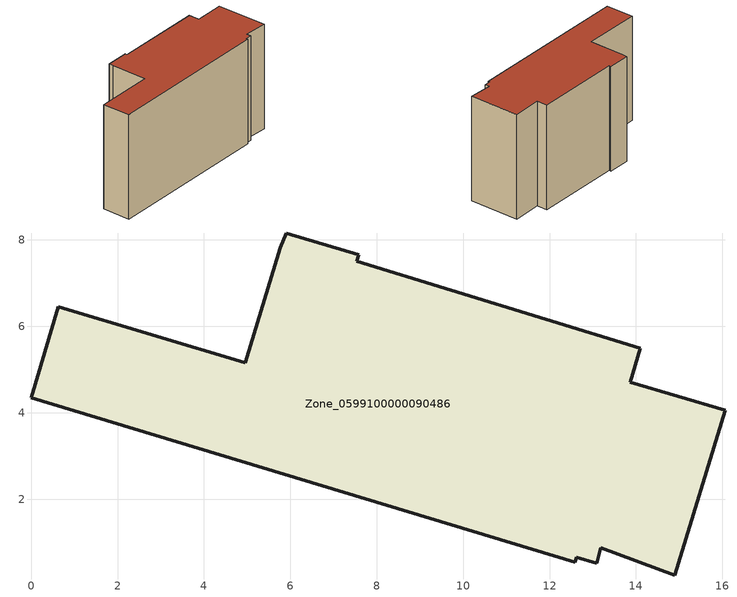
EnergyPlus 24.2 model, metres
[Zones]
Zone_0599100000090486
 floor ground (C_G): 14.9,0.24 13.19,0.87 13.09,0.51 12.62,0.65 12.59,0.54 0,4.35 0.63,6.45 4.96,5.15 5.76,7.82 5.9,8.16 7.58,7.65 7.54,7.51 14.1,5.49 13.87,4.71 16.07,4.06 z0
 wall outside (C_F): 7.58,7.65 5.9,8.16 5.76,7.82 4.96,5.15 0.63,6.45 0,4.35 12.59,0.54 12.62,0.65 13.09,0.51 13.19,0.87 14.9,0.24 16.07,4.06 13.87,4.71 14.1,5.49 7.54,7.51 7.58,7.65 z0:8.35
 roof outside (C_R): 13.19,0.87 14.9,0.24 16.07,4.06 13.87,4.71 14.1,5.49 7.54,7.51 7.58,7.65 5.9,8.16 5.76,7.82 4.96,5.15 0.63,6.45 0,4.35 12.59,0.54 12.62,0.65 13.09,0.51 z8.35
[BUILDING]
Pand.0599100000090486: North Axis=0; Terrain=City; Loads Convergence Tolerance Value=0.04; Temperature Convergence Tolerance Value=0.4; Solar Distribution=FullExterior; Maximum Number of Warmup Days=25; Minimum Number of Warmup Days=1
[Site:Location]
Rotterdam.The.Hague.AP_ZH_NLD Design_Conditions: Latitude=51.96; Longitude=4.45; Time Zone=1; Elevation=-4.5
[SITE:GROUNDTEMPERATURE:BUILDINGSURFACE]
18, 18, 18, 18, 18, 18, 18, 18, 18, 18, 18, 18
[MATERIAL] Thermal Absorptance=0.9; Solar Absorptance=0.7; Visible Absorptance=0.7
Name | Roughness | Thickness | Conductivity | Density | Specific Heat
G.TI.1975-1991 | MediumSmooth | 0.15 | 0.288461 | 540 | 1210
F.TI.1975-1991 | Rough | 0.3 | 0.230769 | 1920 | 840
R.TI.1975-1991 | MediumRough | 0.2 | 0.153846 | 1500 | 1000
[CONSTRUCTION]
C_G: G.TI.1975-1991
C_F: F.TI.1975-1991
C_R: R.TI.1975-1991
[ZONE]
Zone_0599100000090486: Type=1; Multiplier=1; Ceiling Height=Autocalculate; Volume=Autocalculate; Floor Area=autocalculate; Part of Total Floor Area=Yes
[ZONEINFILTRATION:DESIGNFLOWRATE]
Infil_Zone_0599100000090486: Zone or ZoneList or Space or SpaceList=Zone_0599100000090486; Schedule=AlwaysOn; Design Flow Rate Calculation Method=Flow/Area; Flow Rate per Floor Area=0.003; Constant Term Coefficient=1; Temperature Term Coefficient=0; Velocity Term Coefficient=0; Velocity Squared Term Coefficient=0
[HVACTEMPLATE:ZONE:IDEALLOADSAIRSYSTEM]
Zone_0599100000090486: Maximum Heating Supply Air Temperature=50; Minimum Cooling Supply Air Temperature=13; Maximum Heating Supply Air Humidity Ratio=0.0156; Minimum Cooling Supply Air Humidity Ratio=0.0077; Heating Limit=NoLimit; Cooling Limit=NoLimit; Dehumidification Control Type=ConstantSensibleHeatRatio; Cooling Sensible Heat Ratio=0.7; Dehumidification Setpoint=60; Humidification Control Type=None; Humidification Setpoint=30; Outdoor Air Method=None; Outdoor Air Flow Rate per Person=0.00944; Outdoor Air Flow Rate per Zone Floor Area=0; Outdoor Air Flow Rate per Zone=0; Demand Controlled Ventilation Type=None; Outdoor Air Economizer Type=NoEconomizer; Heat Recovery Type=None; Sensible Heat Recovery Effectiveness=0.7; Latent Heat Recovery Effectiveness=0.65
[ZONECONTROL:THERMOSTAT]
ThermostatControl_Zone_0599100000090486: Zone or ZoneList=Zone_0599100000090486; Control Type Schedule=DualSetpointControlType; Control 1=Thermostat_Zone_0599100000090486; Temperature Difference Between Cutout And Setpoint=0
[THERMOSTATSETPOINT:DUALSETPOINT]
Thermostat_Zone_0599100000090486: Heating Setpoint Temperature Schedule=HeatingSetpoint_Zone_0599100000090486; Cooling Setpoint Temperature Schedule=CoolingSetpoint_Zone_0599100000090486
[SCHEDULE:COMPACT]
HeatingSetpoint_Zone_0599100000090486: Through: 12/31, For: AllDays, Until: 24:00, 21
CoolingSetpoint_Zone_0599100000090486: Through: 12/31, For: AllDays, Until: 24:00, 24
DualSetpointControlType: Through: 12/31, For: AllDays, Until: 24:00, 4
AlwaysOn: Through: 12/31, For: AllDays, Until: 24:00, 1
